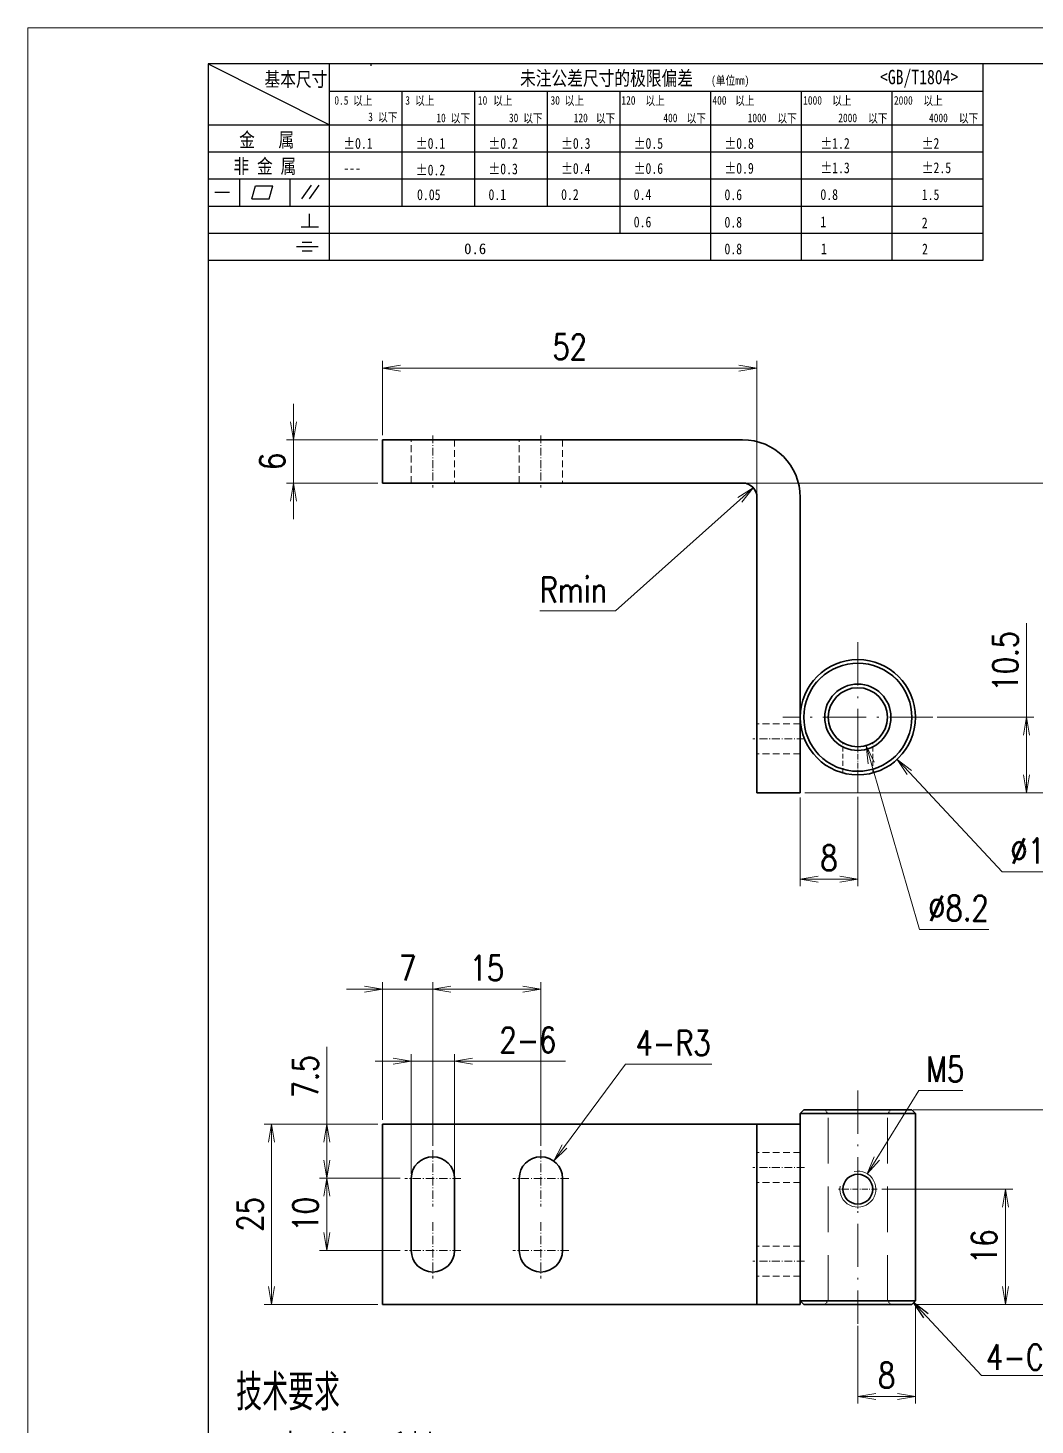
# Model space of a CAD drawing. Header units: millimetres. Extents: x 1333 to 66321, y -42879 to -5704.
# Drawn here: x 65402.5 to 65542.3, y -35473.6 to -35279.7 of the extents above; entities that cross this region are included whole.
import ezdxf

# ---------------------------------------------------------------- set-up
doc = ezdxf.new("R2010")
doc.units = ezdxf.units.MM
doc.header["$LTSCALE"] = 0.5
for name, pattern in [('AM_ISO02W050x2', [3.75, 3, -0.75]), ('AM_ISO08W050x2', [9, 6, -0.75, 1.5, -0.75]), ('DASHDOT', [18.5, 12, -3, 0.5, -3]), ('DASHED', [19.05, 12.7, -6.35])]:
    doc.linetypes.add(name, pattern=pattern)
for name, color, linetype, lineweight in [('中心线', 2, 'AM_ISO08W050x2', 18), ('图框', 7, 'Continuous', 18), ('标注线', 3, 'Continuous', 18), ('粗实线', 7, 'Continuous', 35), ('细实线', 3, 'Continuous', 18), ('虚线', 1, 'AM_ISO02W050x2', 18)]:
    doc.layers.add(name, color=color, linetype=linetype, lineweight=lineweight)
doc.layers.add('图\\M+19E79\\M+195B6\\M+18E9A', color=7, linetype='Continuous')
doc.layers.add('打印-禁用', color=7, linetype='Continuous', lineweight=15, plot=False)
doc.styles.add('DIM', font='romans.shx', dxfattribs={"width": 0.8, "bigfont": 'bigfont.shx'})
doc.styles.add('国标', font='simfang.ttf', dxfattribs={"width": 0.8})
doc.styles.add('机械长仿宋', font='gbenor.shx', dxfattribs={"height": 1, "bigfont": 'gbcbig.shx'})
doc.dimstyles.new('XR 1-1', dxfattribs={"dimtxt": 3.5, "dimasz": 2.5, "dimexe": 1, "dimexo": 0.625, "dimgap": 1.2, "dimtad": 1, "dimtoh": 1, "dimdsep": 46, "dimtxsty": 'DIM', "dimblk": 'OPEN', "dimcen": 0, "dimclrd": 8, "dimclre": 8, "dimclrt": 2, "dimazin": 2, "dimtfac": 0.5, "dimtmove": 0, "dimatfit": 3, "dimldrblk": 'OPEN', "dimfxl": 0, "dimtolj": 2, "dimlwd": 18, "dimlwe": 18, "dimarcsym": 0})
doc.dimstyles.new('XR 1-1$0', dxfattribs={"dimtxt": 3.5, "dimasz": 2.5, "dimexe": 1, "dimexo": 0.625, "dimgap": 1.2, "dimtad": 1, "dimzin": 9, "dimdsep": 46, "dimtxsty": 'DIM', "dimblk": 'OPEN', "dimcen": 0, "dimclrd": 8, "dimclre": 8, "dimclrt": 2, "dimazin": 2, "dimtfac": 0.5, "dimtmove": 0, "dimatfit": 3, "dimldrblk": 'OPEN', "dimfxl": 0, "dimtolj": 2, "dimlwd": 18, "dimlwe": 18, "dimarcsym": 0})
doc.dimstyles.new('XR 1-1$3', dxfattribs={"dimtxt": 3.5, "dimasz": 2.5, "dimexe": 1, "dimexo": 0.625, "dimgap": 1.2, "dimtad": 1, "dimtoh": 1, "dimdsep": 46, "dimtxsty": 'DIM', "dimblk": 'OPEN', "dimcen": 0, "dimclrd": 8, "dimclre": 8, "dimclrt": 2, "dimazin": 2, "dimtfac": 0.5, "dimtofl": 0, "dimtmove": 0, "dimatfit": 3, "dimldrblk": 'OPEN', "dimfxl": 0, "dimtolj": 2, "dimlwd": 18, "dimlwe": 18, "dimarcsym": 0})
doc.dimstyles.new('XR 1-1$4', dxfattribs={"dimtxt": 3.5, "dimasz": 2.5, "dimexe": 1, "dimexo": 0.625, "dimgap": 1.2, "dimtad": 1, "dimtoh": 1, "dimdsep": 46, "dimtxsty": 'DIM', "dimblk": 'OPEN', "dimcen": 0, "dimclrd": 8, "dimclre": 8, "dimclrt": 2, "dimazin": 2, "dimtfac": 0.5, "dimtofl": 0, "dimtmove": 0, "dimatfit": 3, "dimldrblk": 'OPEN', "dimfxl": 0, "dimtolj": 2, "dimlwd": 18, "dimlwe": 18, "dimarcsym": 0})

# ---------------------------------------------------------------- blocks, each defined once
blk = doc.blocks.new('GZDEH零件A4图框V01版')
at = {"layer": '图\\M+19E79\\M+195B6\\M+18E9A', "linetype": 'Continuous'}
for p, q in [((25, 292), (25, 13.5)), ((205, 292), (25, 292))]:
    blk.add_line(p, q, dxfattribs=at)
at = {"layer": '图\\M+19E79\\M+195B6\\M+18E9A', "color": 9}
for p, q in [((25, 292), (41.88, 283.54)), ((41.88, 264.79), (41.88, 292)), ((47.66, 291.75), (47.66, 292)), ((132.6, 264.79), (132.6, 292)), ((41.88, 288.22), (132.6, 288.22)), ((51.96, 272.29), (51.96, 288.22)), ((62.04, 272.29), (62.04, 288.22)), ((72.12, 272.29), (72.12, 288.22)), ((82.2, 268.54), (82.2, 288.22)), ((94.8, 264.79), (94.8, 288.22)), ((107.4, 264.79), (107.4, 288.22)), ((120, 264.79), (120, 288.22)), ((25, 283.54), (132.6, 283.54)), ((25, 279.79), (132.6, 279.79)), ((25, 276.04), (132.6, 276.04)), ((29.43, 272.34), (29.43, 276.04)), ((36.42, 272.34), (36.42, 276.04)), ((25.94, 274.19), (28, 274.19)), ((31.1, 273.3), (31.58, 275.09)), ((31.58, 275.09), (33.99, 275.09)), ((33.51, 273.3), (33.99, 275.09)), ((38.03, 273.3), (39.36, 275.16)), ((39.11, 273.3), (40.45, 275.16)), ((25, 272.29), (132.6, 272.29)), ((31.1, 273.3), (33.51, 273.3)), ((39.09, 269.41), (39.09, 271.18)), ((25, 268.54), (132.6, 268.54)), ((37.93, 269.41), (40.32, 269.41)), ((37.3, 266.69), (40.28, 266.69)), ((38.08, 267.29), (39.43, 267.29)), ((38.08, 266.09), (39.44, 266.09)), ((25, 264.79), (132.6, 264.79))]:
    blk.add_line(p, q, dxfattribs=at)
at = {"layer": '打印-禁用', "linetype": 'Continuous'}
for p, q in [((0, 297), (0, 0)), ((210, 297), (0, 297))]:
    blk.add_line(p, q, dxfattribs=at)
at = {"layer": '图\\M+19E79\\M+195B6\\M+18E9A', "color": 9, "style": '国标', "width": 0.8}
for s, height, p in [('基本尺寸', 2, (32.84, 288.88)), ('未注公差尺寸的极限偏差', 2, (68.32, 289.02)), ('<GB/T1804>', 2, (118.29, 289.19)), ('30', 1.2, (72.55, 286.35)), ('金   属', 2, (29.33, 280.48)), ('±0.1', 1.5, (43.78, 280.23)), ('±0.1', 1.5, (53.86, 280.23)), ('±0.2', 1.5, (63.94, 280.23)), ('±0.3', 1.5, (74.02, 280.23)), ('±0.5', 1.5, (84.1, 280.23)), ('±0.8', 1.5, (96.7, 280.23)), ('±1.2', 1.5, (110.02, 280.23)), ('±2', 1.5, (124.09, 280.23)), ('非 金 属', 2, (28.53, 276.82)), ('---', 1.5, (43.78, 276.81)), ('±0.2', 1.5, (53.86, 276.54)), ('±0.3', 1.5, (63.94, 276.69)), ('±0.4', 1.5, (74.02, 276.75)), ('±0.6', 1.5, (84.1, 276.75)), ('±0.9', 1.5, (96.7, 276.78)), ('±1.3', 1.5, (110.02, 276.84)), ('±2.5', 1.5, (124.09, 276.85)), ('0.1', 1.5, (63.94, 273.12)), ('0.2', 1.5, (74.02, 273.13)), ('0.4', 1.5, (84.1, 273.13)), ('0.6', 1.5, (96.7, 273.11)), ('0.8', 1.5, (110.02, 273.13)), ('1.5', 1.5, (124.09, 273.12)), ('0.6', 1.5, (84.1, 269.33)), ('0.8', 1.5, (96.7, 269.3)), ('1', 1.5, (110.02, 269.34)), ('2', 1.5, (124.09, 269.2)), ('0.8', 1.5, (96.7, 265.59)), ('1', 1.5, (110.1, 265.6)), ('2', 1.5, (124.13, 265.57))]:
    blk.add_text(s, height=height, dxfattribs=at).set_placement(p)
at = {"layer": '图\\M+19E79\\M+195B6\\M+18E9A', "color": 9, "lineweight": 15, "style": '国标', "width": 0.8}
for s, p in [('0.5', (42.54, 286.35)), ('以上', (45.15, 286.3)), ('3', (52.39, 286.35)), ('以上', (53.76, 286.3)), ('10', (62.47, 286.35)), ('以上', (64.6, 286.3)), ('以上', (74.53, 286.3)), ('120', (82.39, 286.35)), ('以上', (85.72, 286.3)), ('400', (95.03, 286.35)), ('以上', (98.19, 286.3)), ('1000', (107.63, 286.35)), ('以上', (111.67, 286.3)), ('2000', (120.23, 286.35)), ('以上', (124.31, 286.3)), ('3', (47.24, 284.06)), ('以下', (48.61, 284.01)), ('10', (56.7, 283.92)), ('以下', (58.69, 283.87)), ('30', (66.78, 283.92)), ('以下', (68.77, 283.87)), ('120', (75.77, 283.92)), ('以下', (78.85, 283.87)), ('400', (88.21, 283.92)), ('以下', (91.45, 283.87)), ('1000', (99.92, 283.92)), ('以下', (104.05, 283.87)), ('2000', (112.5, 283.92)), ('以下', (116.65, 283.87)), ('4000', (125.1, 283.92)), ('以下', (129.25, 283.87))]:
    blk.add_text(s, height=1.2, dxfattribs=at).set_placement(p)
at = {"layer": '图\\M+19E79\\M+195B6\\M+18E9A', "color": 9, "lineweight": 13, "style": '国标'}
blk.add_text('0.6', height=1.5, dxfattribs=at).set_placement((60.56, 265.61))
at = {"layer": '图\\M+19E79\\M+195B6\\M+18E9A', "color": 9, "lineweight": 15, "insert": (94.85, 290.31), "char_height": 1.2, "width": 8.7957, "attachment_point": 1, "style": '国标'}
blk.add_mtext('(单位mm)', dxfattribs=at)
at = {"layer": '图\\M+19E79\\M+195B6\\M+18E9A', "color": 9, "insert": (54.02, 273.09), "char_height": 1.5, "width": 5.1982, "attachment_point": 7, "style": '国标'}
blk.add_mtext('0.05', dxfattribs=at)
blk = doc.blocks.new('DEH A4')
at = {"layer": '图框'}
blk.add_blockref('GZDEH零件A4图框V01版', (0, 0), dxfattribs=at)
blk = doc.blocks.new('_Open')
at = {"color": 0, "linetype": 'ByBlock', "lineweight": -2}
for p, q in [((-1, 0.167), (0, 0)), ((-1, -0.167), (0, 0)), ((0, 0), (-1, 0))]:
    blk.add_line(p, q, dxfattribs=at)
blk = doc.blocks.new('*D436')
at = {"layer": 'Defpoints', "color": 0, "transparency": 16777216}
for p in [(65503.74, -35326.92), (65451.74, -35336.88), (65503.74, -35345.84)]:
    blk.add_point(p, dxfattribs=at)
at = {"layer": '标注线', "color": 8, "lineweight": 18, "transparency": 16777216}
for p, q in [((65451.74, -35336.25), (65451.74, -35325.92)), ((65503.74, -35345.21), (65503.74, -35325.92)), ((65454.24, -35326.92), (65501.24, -35326.92))]:
    blk.add_line(p, q, dxfattribs=at)
at = {"layer": '标注线', "color": 8, "lineweight": 18, "transparency": 16777216, "xscale": 2.5, "yscale": 2.5, "zscale": 2.5, "rotation": 180}
blk.add_blockref('_Open', (65451.74, -35326.92), dxfattribs=at)
at = {"layer": '标注线', "color": 8, "lineweight": 18, "transparency": 16777216, "xscale": 2.5, "yscale": 2.5, "zscale": 2.5}
blk.add_blockref('_Open', (65503.74, -35326.92), dxfattribs=at)
at = {"layer": '标注线', "color": 2, "transparency": 16777216, "insert": (65477.74, -35323.97), "char_height": 3.5, "attachment_point": 5, "style": 'DIM'}
blk.add_mtext('\\A2;52', dxfattribs=at)
blk = doc.blocks.new('*D437')
at = {"layer": 'Defpoints', "color": 0, "transparency": 16777216}
for p in [(65501.74, -35342.88), (65552.34, -35342.88), (65509.74, -35385.88)]:
    blk.add_point(p, dxfattribs=at)
at = {"layer": '标注线', "color": 8, "lineweight": 18, "transparency": 16777216}
for p, q in [((65502.37, -35342.88), (65553.34, -35342.88)), ((65552.34, -35383.38), (65552.34, -35345.38)), ((65510.37, -35385.88), (65553.34, -35385.88))]:
    blk.add_line(p, q, dxfattribs=at)
at = {"layer": '标注线', "color": 8, "lineweight": 18, "transparency": 16777216, "xscale": 2.5, "yscale": 2.5, "zscale": 2.5}
for p, rotation in [((65552.34, -35342.88), 90), ((65552.34, -35385.88), 270)]:
    blk.add_blockref('_Open', p, dxfattribs=dict(at, rotation=rotation))
at = {"layer": '标注线', "color": 2, "transparency": 16777216, "insert": (65549.39, -35364.38), "char_height": 3.5, "attachment_point": 5, "rotation": 90, "style": 'DIM'}
blk.add_mtext('\\A2;43', dxfattribs=at)
blk = doc.blocks.new('*D438')
at = {"layer": 'Defpoints', "color": 0, "transparency": 16777216}
for p in [(65509.74, -35385.88), (65517.74, -35385.78), (65517.74, -35397.85)]:
    blk.add_point(p, dxfattribs=at)
at = {"layer": '标注线', "color": 8, "lineweight": 18, "transparency": 16777216}
for p, q in [((65509.74, -35386.5), (65509.74, -35398.85)), ((65517.74, -35386.41), (65517.74, -35398.85)), ((65512.24, -35397.85), (65515.24, -35397.85))]:
    blk.add_line(p, q, dxfattribs=at)
at = {"layer": '标注线', "color": 8, "lineweight": 18, "transparency": 16777216, "xscale": 2.5, "yscale": 2.5, "zscale": 2.5, "rotation": 180}
blk.add_blockref('_Open', (65509.74, -35397.85), dxfattribs=at)
at = {"layer": '标注线', "color": 8, "lineweight": 18, "transparency": 16777216, "xscale": 2.5, "yscale": 2.5, "zscale": 2.5}
blk.add_blockref('_Open', (65517.74, -35397.85), dxfattribs=at)
at = {"layer": '标注线', "color": 2, "transparency": 16777216, "insert": (65513.74, -35394.9), "char_height": 3.5, "attachment_point": 5, "style": 'DIM'}
blk.add_mtext('\\A2;8', dxfattribs=at)
blk = doc.blocks.new('*D439')
at = {"layer": 'Defpoints', "color": 0, "transparency": 16777216}
for p in [(65528.14, -35375.38), (65541.17, -35375.38), (65509.74, -35385.88)]:
    blk.add_point(p, dxfattribs=at)
at = {"layer": '标注线', "color": 8, "lineweight": 18, "transparency": 16777216}
for p, q in [((65541.17, -35375.38), (65541.17, -35362.35)), ((65528.77, -35375.38), (65542.17, -35375.38)), ((65541.17, -35383.38), (65541.17, -35377.88)), ((65510.37, -35385.88), (65542.17, -35385.88))]:
    blk.add_line(p, q, dxfattribs=at)
at = {"layer": '标注线', "color": 8, "lineweight": 18, "transparency": 16777216, "xscale": 2.5, "yscale": 2.5, "zscale": 2.5}
for p, rotation in [((65541.17, -35375.38), 90), ((65541.17, -35385.88), 270)]:
    blk.add_blockref('_Open', p, dxfattribs=dict(at, rotation=rotation))
at = {"layer": '标注线', "color": 2, "transparency": 16777216, "insert": (65538.22, -35367.62), "char_height": 3.5, "attachment_point": 5, "rotation": 90, "style": 'DIM'}
blk.add_mtext('\\A2;10.5', dxfattribs=at)
blk = doc.blocks.new('*D440')
at = {"layer": 'Defpoints', "color": 0, "transparency": 16777216}
for p in [(65439.4, -35336.88), (65451.74, -35336.88), (65451.74, -35342.88)]:
    blk.add_point(p, dxfattribs=at)
at = {"layer": '标注线', "color": 8, "lineweight": 18, "transparency": 16777216}
for p, q in [((65439.4, -35334.38), (65439.4, -35331.88)), ((65451.12, -35336.88), (65438.4, -35336.88)), ((65439.4, -35342.88), (65439.4, -35336.88)), ((65451.12, -35342.88), (65438.4, -35342.88)), ((65439.4, -35345.38), (65439.4, -35347.88))]:
    blk.add_line(p, q, dxfattribs=at)
at = {"layer": '标注线', "color": 8, "lineweight": 18, "transparency": 16777216, "xscale": 2.5, "yscale": 2.5, "zscale": 2.5}
for p, rotation in [((65439.4, -35336.88), 270), ((65439.4, -35342.88), 90)]:
    blk.add_blockref('_Open', p, dxfattribs=dict(at, rotation=rotation))
at = {"layer": '标注线', "color": 2, "transparency": 16777216, "insert": (65436.45, -35339.88), "char_height": 3.5, "attachment_point": 5, "rotation": 90, "style": 'DIM'}
blk.add_mtext('\\A2;6', dxfattribs=at)
blk = doc.blocks.new('*D441')
at = {"layer": 'Defpoints', "color": 0, "transparency": 16777216}
for p in [(65501.74, -35344.88), (65503.23, -35343.55)]:
    blk.add_point(p, dxfattribs=at)
at = {"layer": '标注线', "color": 8, "lineweight": 18, "transparency": 16777216}
for p, q in [((65484.11, -35360.64), (65501.37, -35345.21)), ((65473.58, -35360.64), (65484.11, -35360.64))]:
    blk.add_line(p, q, dxfattribs=at)
at = {"layer": '标注线', "color": 8, "lineweight": 18, "transparency": 16777216, "xscale": 2.5, "yscale": 2.5, "zscale": 2.5, "rotation": 41.79717096075723}
blk.add_blockref('_Open', (65503.23, -35343.55), dxfattribs=at)
at = {"layer": '标注线', "color": 2, "transparency": 16777216, "insert": (65478.24, -35357.69), "char_height": 3.5, "attachment_point": 5, "style": 'DIM'}
blk.add_mtext('\\A2;{\\Fromans,bigfont|c134;Rmin}', dxfattribs=at)
blk = doc.blocks.new('*D442')
at = {"layer": 'Defpoints', "color": 0, "transparency": 16777216}
for p in [(65512.28, -35369.54), (65523.2, -35381.23)]:
    blk.add_point(p, dxfattribs=at)
at = {"layer": '标注线', "color": 8, "lineweight": 18, "transparency": 16777216}
for p, q in [((65537.79, -35396.86), (65524.91, -35383.06)), ((65546.06, -35396.86), (65537.79, -35396.86))]:
    blk.add_line(p, q, dxfattribs=at)
at = {"layer": '标注线', "color": 8, "lineweight": 18, "transparency": 16777216, "xscale": 2.5, "yscale": 2.5, "zscale": 2.5, "rotation": 133.0325691094538}
blk.add_blockref('_Open', (65523.2, -35381.23), dxfattribs=at)
at = {"layer": '标注线', "color": 2, "transparency": 16777216, "insert": (65542.52, -35393.91), "char_height": 3.5, "attachment_point": 5, "style": 'DIM'}
blk.add_mtext('\\A2;∅16', dxfattribs=at)
blk = doc.blocks.new('*D443')
at = {"layer": 'Defpoints', "color": 0, "transparency": 16777216}
for p in [(65516.6, -35371.45), (65518.89, -35379.32)]:
    blk.add_point(p, dxfattribs=at)
at = {"layer": '标注线', "color": 8, "lineweight": 18, "transparency": 16777216}
for p, q in [((65526.31, -35404.82), (65519.59, -35381.72)), ((65535.91, -35404.82), (65526.31, -35404.82))]:
    blk.add_line(p, q, dxfattribs=at)
at = {"layer": '标注线', "color": 8, "lineweight": 18, "transparency": 16777216, "xscale": 2.5, "yscale": 2.5, "zscale": 2.5, "rotation": 106.2313870607923}
blk.add_blockref('_Open', (65518.89, -35379.32), dxfattribs=at)
at = {"layer": '标注线', "color": 2, "transparency": 16777216, "insert": (65531.71, -35401.87), "char_height": 3.5, "attachment_point": 5, "style": 'DIM'}
blk.add_mtext('\\A2;∅8.2', dxfattribs=at)
blk = doc.blocks.new('*D444')
at = {"layer": 'Defpoints', "color": 0, "transparency": 16777216}
for p in [(65458.74, -35413.13), (65451.74, -35431.87), (65458.74, -35435.47)]:
    blk.add_point(p, dxfattribs=at)
at = {"layer": '标注线', "color": 8, "lineweight": 18, "transparency": 16777216}
for p, q in [((65449.24, -35413.13), (65446.74, -35413.13)), ((65451.74, -35431.25), (65451.74, -35412.13)), ((65451.74, -35413.13), (65458.74, -35413.13)), ((65458.74, -35434.85), (65458.74, -35412.13)), ((65461.24, -35413.13), (65463.74, -35413.13))]:
    blk.add_line(p, q, dxfattribs=at)
at = {"layer": '标注线', "color": 8, "lineweight": 18, "transparency": 16777216, "xscale": 2.5, "yscale": 2.5, "zscale": 2.5}
blk.add_blockref('_Open', (65451.74, -35413.13), dxfattribs=at)
at = {"layer": '标注线', "color": 8, "lineweight": 18, "transparency": 16777216, "xscale": 2.5, "yscale": 2.5, "zscale": 2.5, "rotation": 180}
blk.add_blockref('_Open', (65458.74, -35413.13), dxfattribs=at)
at = {"layer": '标注线', "color": 2, "transparency": 16777216, "insert": (65455.24, -35410.18), "char_height": 3.5, "attachment_point": 5, "style": 'DIM'}
blk.add_mtext('\\A2;7', dxfattribs=at)
blk = doc.blocks.new('*D445')
at = {"layer": 'Defpoints', "color": 0, "transparency": 16777216}
for p in [(65473.74, -35413.13), (65458.74, -35434.85), (65473.74, -35435.47)]:
    blk.add_point(p, dxfattribs=at)
at = {"layer": '标注线', "color": 8, "lineweight": 18, "transparency": 16777216}
for p, q in [((65458.74, -35434.22), (65458.74, -35412.13)), ((65461.24, -35413.13), (65471.24, -35413.13)), ((65473.74, -35434.85), (65473.74, -35412.13))]:
    blk.add_line(p, q, dxfattribs=at)
at = {"layer": '标注线', "color": 8, "lineweight": 18, "transparency": 16777216, "xscale": 2.5, "yscale": 2.5, "zscale": 2.5, "rotation": 180}
blk.add_blockref('_Open', (65458.74, -35413.13), dxfattribs=at)
at = {"layer": '标注线', "color": 8, "lineweight": 18, "transparency": 16777216, "xscale": 2.5, "yscale": 2.5, "zscale": 2.5}
blk.add_blockref('_Open', (65473.74, -35413.13), dxfattribs=at)
at = {"layer": '标注线', "color": 2, "transparency": 16777216, "insert": (65466.24, -35410.18), "char_height": 3.5, "attachment_point": 5, "style": 'DIM'}
blk.add_mtext('\\A2;15', dxfattribs=at)
blk = doc.blocks.new('*D446')
at = {"layer": 'Defpoints', "color": 0, "transparency": 16777216}
for p in [(65461.74, -35423.12), (65455.74, -35439.37), (65461.74, -35439.37)]:
    blk.add_point(p, dxfattribs=at)
at = {"layer": '标注线', "color": 8, "lineweight": 18, "transparency": 16777216}
for p, q in [((65455.74, -35438.75), (65455.74, -35422.12)), ((65461.74, -35438.75), (65461.74, -35422.12)), ((65453.24, -35423.12), (65450.74, -35423.12)), ((65455.74, -35423.12), (65461.74, -35423.12)), ((65464.24, -35423.12), (65477.14, -35423.12))]:
    blk.add_line(p, q, dxfattribs=at)
at = {"layer": '标注线', "color": 8, "lineweight": 18, "transparency": 16777216, "xscale": 2.5, "yscale": 2.5, "zscale": 2.5}
blk.add_blockref('_Open', (65455.74, -35423.12), dxfattribs=at)
at = {"layer": '标注线', "color": 8, "lineweight": 18, "transparency": 16777216, "xscale": 2.5, "yscale": 2.5, "zscale": 2.5, "rotation": 180}
blk.add_blockref('_Open', (65461.74, -35423.12), dxfattribs=at)
at = {"layer": '标注线', "color": 2, "transparency": 16777216, "insert": (65471.94, -35420.17), "char_height": 3.5, "attachment_point": 5, "style": 'DIM'}
blk.add_mtext('\\A2;{\\Fromans,bigfont|c134;2-}6', dxfattribs=at)
blk = doc.blocks.new('*D447')
at = {"layer": 'Defpoints', "color": 0, "transparency": 16777216}
for p in [(65436.34, -35431.87), (65451.74, -35431.87), (65451.74, -35456.87)]:
    blk.add_point(p, dxfattribs=at)
at = {"layer": '标注线', "color": 8, "lineweight": 18, "transparency": 16777216}
for p, q in [((65451.12, -35431.87), (65435.34, -35431.87)), ((65436.34, -35454.37), (65436.34, -35434.37)), ((65451.12, -35456.87), (65435.34, -35456.87))]:
    blk.add_line(p, q, dxfattribs=at)
at = {"layer": '标注线', "color": 8, "lineweight": 18, "transparency": 16777216, "xscale": 2.5, "yscale": 2.5, "zscale": 2.5}
for p, rotation in [((65436.34, -35431.87), 90), ((65436.34, -35456.87), 270)]:
    blk.add_blockref('_Open', p, dxfattribs=dict(at, rotation=rotation))
at = {"layer": '标注线', "color": 2, "transparency": 16777216, "insert": (65433.39, -35444.37), "char_height": 3.5, "attachment_point": 5, "rotation": 90, "style": 'DIM'}
blk.add_mtext('\\A2;25', dxfattribs=at)
blk = doc.blocks.new('*D448')
at = {"layer": 'Defpoints', "color": 0, "transparency": 16777216}
for p in [(65444.01, -35431.87), (65451.74, -35431.87), (65454.84, -35439.37)]:
    blk.add_point(p, dxfattribs=at)
at = {"layer": '标注线', "color": 8, "lineweight": 18, "transparency": 16777216}
for p, q in [((65444.01, -35431.87), (65444.01, -35421.11)), ((65451.12, -35431.87), (65443.01, -35431.87)), ((65444.01, -35436.87), (65444.01, -35434.37)), ((65454.22, -35439.37), (65443.01, -35439.37))]:
    blk.add_line(p, q, dxfattribs=at)
at = {"layer": '标注线', "color": 8, "lineweight": 18, "transparency": 16777216, "xscale": 2.5, "yscale": 2.5, "zscale": 2.5}
for p, rotation in [((65444.01, -35431.87), 90), ((65444.01, -35439.37), 270)]:
    blk.add_blockref('_Open', p, dxfattribs=dict(at, rotation=rotation))
at = {"layer": '标注线', "color": 2, "transparency": 16777216, "insert": (65441.06, -35425.24), "char_height": 3.5, "attachment_point": 5, "rotation": 90, "style": 'DIM'}
blk.add_mtext('\\A2;7.5', dxfattribs=at)
blk = doc.blocks.new('*D449')
at = {"layer": 'Defpoints', "color": 0, "transparency": 16777216}
for p in [(65444.01, -35439.37), (65454.84, -35439.37), (65454.84, -35449.37)]:
    blk.add_point(p, dxfattribs=at)
at = {"layer": '标注线', "color": 8, "lineweight": 18, "transparency": 16777216}
for p, q in [((65454.22, -35439.37), (65443.01, -35439.37)), ((65444.01, -35446.87), (65444.01, -35441.87)), ((65454.22, -35449.37), (65443.01, -35449.37))]:
    blk.add_line(p, q, dxfattribs=at)
at = {"layer": '标注线', "color": 8, "lineweight": 18, "transparency": 16777216, "xscale": 2.5, "yscale": 2.5, "zscale": 2.5}
for p, rotation in [((65444.01, -35439.37), 90), ((65444.01, -35449.37), 270)]:
    blk.add_blockref('_Open', p, dxfattribs=dict(at, rotation=rotation))
at = {"layer": '标注线', "color": 2, "transparency": 16777216, "insert": (65441.06, -35444.37), "char_height": 3.5, "attachment_point": 5, "rotation": 90, "style": 'DIM'}
blk.add_mtext('\\A2;10', dxfattribs=at)
blk = doc.blocks.new('*D450')
at = {"layer": 'Defpoints', "color": 0, "transparency": 16777216}
for p in [(65475.53, -35436.96), (65473.74, -35439.37)]:
    blk.add_point(p, dxfattribs=at)
at = {"layer": '标注线', "color": 8, "lineweight": 18, "transparency": 16777216}
for p, q in [((65485.49, -35423.54), (65477.02, -35434.96)), ((65497.49, -35423.54), (65485.49, -35423.54))]:
    blk.add_line(p, q, dxfattribs=at)
at = {"layer": '标注线', "color": 8, "lineweight": 18, "transparency": 16777216, "xscale": 2.5, "yscale": 2.5, "zscale": 2.5, "rotation": 233.4406495159621}
blk.add_blockref('_Open', (65475.53, -35436.96), dxfattribs=at)
at = {"layer": '标注线', "color": 2, "transparency": 16777216, "insert": (65492.09, -35420.59), "char_height": 3.5, "attachment_point": 5, "style": 'DIM'}
blk.add_mtext('\\A2;{\\Fromans,bigfont|c134;4-}R3', dxfattribs=at)
blk = doc.blocks.new('*D454')
at = {"layer": 'Defpoints', "color": 0, "transparency": 16777216}
for p in [(65524.78, -35429.88), (65552.86, -35429.88), (65525.24, -35456.88)]:
    blk.add_point(p, dxfattribs=at)
at = {"layer": '标注线', "color": 8, "lineweight": 18, "transparency": 16777216}
for p, q in [((65525.41, -35429.88), (65553.86, -35429.88)), ((65552.86, -35454.38), (65552.86, -35432.38)), ((65525.87, -35456.88), (65553.86, -35456.88))]:
    blk.add_line(p, q, dxfattribs=at)
at = {"layer": '标注线', "color": 8, "lineweight": 18, "transparency": 16777216, "xscale": 2.5, "yscale": 2.5, "zscale": 2.5}
for p, rotation in [((65552.86, -35429.88), 90), ((65552.86, -35456.88), 270)]:
    blk.add_blockref('_Open', p, dxfattribs=dict(at, rotation=rotation))
at = {"layer": '标注线', "color": 2, "transparency": 16777216, "insert": (65549.91, -35443.38), "char_height": 3.5, "attachment_point": 5, "rotation": 90, "style": 'DIM'}
blk.add_mtext('\\A2;27', dxfattribs=at)
blk = doc.blocks.new('*D455')
at = {"layer": 'Defpoints', "color": 0, "transparency": 16777216}
for p in [(65520.43, -35440.87), (65538.24, -35440.87), (65525.24, -35456.88)]:
    blk.add_point(p, dxfattribs=at)
at = {"layer": '标注线', "color": 8, "lineweight": 18, "transparency": 16777216}
for p, q in [((65521.06, -35440.87), (65539.24, -35440.87)), ((65538.24, -35454.38), (65538.24, -35443.37)), ((65525.87, -35456.88), (65539.24, -35456.88))]:
    blk.add_line(p, q, dxfattribs=at)
at = {"layer": '标注线', "color": 8, "lineweight": 18, "transparency": 16777216, "xscale": 2.5, "yscale": 2.5, "zscale": 2.5}
for p, rotation in [((65538.24, -35440.87), 90), ((65538.24, -35456.88), 270)]:
    blk.add_blockref('_Open', p, dxfattribs=dict(at, rotation=rotation))
at = {"layer": '标注线', "color": 2, "transparency": 16777216, "insert": (65535.29, -35448.87), "char_height": 3.5, "attachment_point": 5, "rotation": 90, "style": 'DIM'}
blk.add_mtext('\\A2;16', dxfattribs=at)
blk = doc.blocks.new('*D456')
at = {"layer": 'Defpoints', "color": 0, "transparency": 16777216}
for p in [(65525.74, -35456.38), (65517.74, -35459.22), (65517.74, -35469.64)]:
    blk.add_point(p, dxfattribs=at)
at = {"layer": '标注线', "color": 8, "lineweight": 18, "transparency": 16777216}
for p, q in [((65525.74, -35457), (65525.74, -35470.64)), ((65517.74, -35459.85), (65517.74, -35470.64)), ((65523.24, -35469.64), (65520.24, -35469.64))]:
    blk.add_line(p, q, dxfattribs=at)
at = {"layer": '标注线', "color": 8, "lineweight": 18, "transparency": 16777216, "xscale": 2.5, "yscale": 2.5, "zscale": 2.5, "rotation": 180}
blk.add_blockref('_Open', (65517.74, -35469.64), dxfattribs=at)
at = {"layer": '标注线', "color": 8, "lineweight": 18, "transparency": 16777216, "xscale": 2.5, "yscale": 2.5, "zscale": 2.5}
blk.add_blockref('_Open', (65525.74, -35469.64), dxfattribs=at)
at = {"layer": '标注线', "color": 2, "transparency": 16777216, "insert": (65521.74, -35466.69), "char_height": 3.5, "attachment_point": 5, "style": 'DIM'}
blk.add_mtext('\\A2;8', dxfattribs=at)
blk = doc.blocks.new('*D457')
at = {"layer": 'Defpoints', "color": 0, "transparency": 16777216}
for p in [(65519.06, -35438.75), (65516.43, -35443)]:
    blk.add_point(p, dxfattribs=at)
at = {"layer": '标注线', "color": 8, "lineweight": 18, "transparency": 16777216}
for p, q in [((65526.2, -35427.18), (65520.37, -35436.62)), ((65532.33, -35427.18), (65526.2, -35427.18))]:
    blk.add_line(p, q, dxfattribs=at)
at = {"layer": '标注线', "color": 8, "lineweight": 18, "transparency": 16777216, "xscale": 2.5, "yscale": 2.5, "zscale": 2.5, "rotation": 238.3096957610783}
blk.add_blockref('_Open', (65519.06, -35438.75), dxfattribs=at)
at = {"layer": '标注线', "color": 2, "transparency": 16777216, "insert": (65529.87, -35424.23), "char_height": 3.5, "attachment_point": 5, "style": 'DIM'}
blk.add_mtext('\\A2;{\\Fromans,bigfont|c134;M5}', dxfattribs=at)

msp = doc.modelspace()

# ---------------------------------------------------------------- linework, layer by layer
at = {"layer": '中心线', "linetype": 'DASHDOT', "ltscale": 0.180016}
for p, q in [((65458.743, -35336.279), (65458.743, -35343.48)), ((65473.743, -35336.279), (65473.743, -35343.48))]:
    msp.add_line(p, q, dxfattribs=at)
at = {"layer": '中心线', "linetype": 'DASHDOT'}
for p, q in [((65517.743, -35364.984), (65517.743, -35385.784)), ((65528.143, -35375.383), (65507.343, -35375.383)), ((65517.743, -35427.175), (65517.743, -35459.575))]:
    msp.add_line(p, q, dxfattribs=at)
at = {"layer": '中心线', "linetype": 'DASHDOT', "ltscale": 0.180017}
for p, q in [((65510.343, -35378.379), (65503.143, -35378.379)), ((65510.343, -35437.875), (65503.143, -35437.875)), ((65510.343, -35450.875), (65503.143, -35450.875))]:
    msp.add_line(p, q, dxfattribs=at)
at = {"layer": '中心线', "linetype": 'DASHDOT', "ltscale": 0.127846}
msp.add_line((65517.743, -35383.748), (65517.743, -35378.634), dxfattribs=at)
at = {"layer": '中心线', "linetype": 'DASHDOT', "ltscale": 0.195}
for p, q in [((65458.743, -35435.475), (65458.743, -35443.275)), ((65473.743, -35435.475), (65473.743, -35443.275)), ((65458.743, -35445.475), (65458.743, -35453.275)), ((65473.743, -35445.475), (65473.743, -35453.275))]:
    msp.add_line(p, q, dxfattribs=at)
at = {"layer": '中心线', "linetype": 'DASHDOT', "ltscale": 0.134355}
msp.add_line((65517.743, -35438.188), (65517.743, -35443.562), dxfattribs=at)
at = {"layer": '中心线', "linetype": 'DASHDOT', "ltscale": 0.194995}
for p, q in [((65462.643, -35439.375), (65454.843, -35439.375)), ((65477.643, -35439.375), (65469.843, -35439.375)), ((65462.643, -35449.375), (65454.843, -35449.375)), ((65477.643, -35449.375), (65469.843, -35449.375))]:
    msp.add_line(p, q, dxfattribs=at)
at = {"layer": '中心线', "linetype": 'DASHDOT', "ltscale": 0.134351}
msp.add_line((65520.43, -35440.875), (65515.056, -35440.875), dxfattribs=at)
at = {"layer": '粗实线'}
for p, q in [((65501.743, -35336.879), (65451.743, -35336.879)), ((65501.743, -35342.879), (65451.743, -35342.879)), ((65503.743, -35344.879), (65503.743, -35385.879)), ((65509.743, -35385.879), (65509.743, -35344.879)), ((65509.743, -35430.375), (65509.743, -35456.375)), ((65525.743, -35430.375), (65525.743, -35456.375)), ((65501.743, -35431.875), (65451.743, -35431.875)), ((65451.743, -35456.875), (65451.743, -35431.875)), ((65503.743, -35456.875), (65503.743, -35431.875)), ((65509.743, -35456.875), (65509.743, -35431.875)), ((65501.743, -35456.875), (65451.743, -35456.875))]:
    msp.add_line(p, q, dxfattribs=at)
at = {"layer": '粗实线', "ltscale": 0.15}
for p, q in [((65451.743, -35336.879), (65451.743, -35342.879)), ((65503.743, -35385.879), (65509.743, -35385.879)), ((65503.743, -35431.875), (65509.743, -35431.875)), ((65503.743, -35456.875), (65509.743, -35456.875))]:
    msp.add_line(p, q, dxfattribs=at)
at = {"layer": '粗实线', "ltscale": 0.017678}
for p, q in [((65510.243, -35429.875), (65509.743, -35430.375)), ((65525.243, -35429.875), (65525.743, -35430.375)), ((65510.243, -35456.875), (65509.743, -35456.375)), ((65525.243, -35456.875), (65525.743, -35456.375))]:
    msp.add_line(p, q, dxfattribs=at)
at = {"layer": '粗实线', "ltscale": 0.104115}
for p, q in [((65509.743, -35430.375), (65513.908, -35430.375)), ((65509.743, -35456.375), (65513.908, -35456.375))]:
    msp.add_line(p, q, dxfattribs=at)
at = {"layer": '粗实线', "ltscale": 0.097607}
msp.add_line((65514.148, -35429.875), (65510.243, -35429.875), dxfattribs=at)
at = {"layer": '粗实线', "ltscale": 0.271402}
msp.add_line((65524.764, -35430.375), (65513.908, -35430.375), dxfattribs=at)
at = {"layer": '粗实线', "ltscale": 0.254439}
msp.add_line((65524.325, -35429.875), (65514.148, -35429.875), dxfattribs=at)
at = {"layer": '粗实线', "ltscale": 0.022953}
msp.add_line((65525.243, -35429.875), (65524.325, -35429.875), dxfattribs=at)
at = {"layer": '粗实线', "ltscale": 0.024483}
msp.add_line((65524.764, -35430.375), (65525.743, -35430.375), dxfattribs=at)
at = {"layer": '粗实线', "ltscale": 0.05}
for p, q in [((65501.743, -35431.875), (65503.743, -35431.875)), ((65501.743, -35456.875), (65503.743, -35456.875))]:
    msp.add_line(p, q, dxfattribs=at)
at = {"layer": '粗实线', "ltscale": 0.25}
for p, q in [((65455.743, -35449.375), (65455.743, -35439.375)), ((65461.743, -35439.375), (65461.743, -35449.375)), ((65470.743, -35449.375), (65470.743, -35439.375)), ((65476.743, -35439.375), (65476.743, -35449.375))]:
    msp.add_line(p, q, dxfattribs=at)
at = {"layer": '粗实线', "ltscale": 0.097608}
msp.add_line((65510.243, -35456.875), (65514.148, -35456.875), dxfattribs=at)
at = {"layer": '粗实线', "ltscale": 0.295885}
msp.add_line((65513.908, -35456.375), (65525.743, -35456.375), dxfattribs=at)
at = {"layer": '粗实线', "ltscale": 0.277392}
msp.add_line((65514.148, -35456.875), (65525.243, -35456.875), dxfattribs=at)
at = {"layer": '粗实线'}
for centre, radius in [((65517.743, -35375.383), 8), ((65517.743, -35375.383), 4.6), ((65517.743, -35375.383), 4.1), ((65517.743, -35440.875), 2.067)]:
    msp.add_circle(centre, radius, dxfattribs=at)
for centre, radius, start, end in [((65501.743, -35344.879), 8, 0, 90), ((65501.743, -35344.879), 2, 360, 90), ((65517.743, -35375.384), 7.5, 241.35594, 241.34557), ((65458.743, -35439.375), 3, 0, 180), ((65473.743, -35439.375), 3, 0, 180), ((65458.743, -35449.375), 3, 180, 360), ((65473.743, -35449.375), 3, 180, 360)]:
    msp.add_arc(centre, radius, start, end, dxfattribs=at)
at = {"layer": '细实线'}
msp.add_arc((65517.743, -35440.875), 2.5, 170.8448, 101.51912, dxfattribs=at)
at = {"layer": '虚线', "linetype": 'DASHED', "ltscale": 0.15}
for p, q in [((65455.743, -35342.879), (65455.743, -35336.879)), ((65461.743, -35336.879), (65461.743, -35342.879)), ((65470.743, -35342.879), (65470.743, -35336.879)), ((65476.743, -35336.879), (65476.743, -35342.879)), ((65509.743, -35376.312), (65503.743, -35376.312)), ((65509.743, -35376.312), (65503.743, -35376.312)), ((65509.743, -35380.446), (65503.743, -35380.446)), ((65509.743, -35380.446), (65503.743, -35380.446)), ((65509.743, -35435.808), (65503.743, -35435.808)), ((65509.743, -35439.942), (65503.743, -35439.942)), ((65509.743, -35448.808), (65503.743, -35448.808)), ((65509.743, -35452.942), (65503.743, -35452.942))]:
    msp.add_line(p, q, dxfattribs=at)
at = {"layer": '虚线', "linetype": 'DASHED', "ltscale": 0.104686}
msp.add_line((65515.676, -35383.112), (65515.676, -35378.924), dxfattribs=at)
at = {"layer": '虚线', "linetype": 'DASHED', "ltscale": 0.104687}
msp.add_line((65519.81, -35383.112), (65519.81, -35378.924), dxfattribs=at)
at = {"layer": '虚线', "linetype": 'DASHED', "ltscale": 0.024483}
msp.add_line((65509.743, -35430.375), (65510.723, -35430.375), dxfattribs=at)
at = {"layer": '虚线', "linetype": 'DASHED', "ltscale": 0.271402}
msp.add_line((65510.723, -35430.375), (65521.579, -35430.375), dxfattribs=at)
at = {"layer": '虚线', "linetype": 'DASHED', "ltscale": 0.017678}
for p, q in [((65513.643, -35430.375), (65513.143, -35429.875)), ((65521.843, -35430.375), (65522.343, -35429.875)), ((65513.643, -35456.375), (65513.143, -35456.875)), ((65521.843, -35456.375), (65522.343, -35456.875))]:
    msp.add_line(p, q, dxfattribs=at)
at = {"layer": '虚线', "linetype": 'DASHED', "ltscale": 0.053357}
for p, q in [((65515.778, -35430.375), (65513.643, -35430.375)), ((65519.709, -35430.375), (65521.843, -35430.375))]:
    msp.add_line(p, q, dxfattribs=at)
at = {"layer": '虚线', "linetype": 'DASHED'}
for p, q in [((65513.643, -35456.375), (65513.643, -35430.375)), ((65521.843, -35456.375), (65521.843, -35430.375))]:
    msp.add_line(p, q, dxfattribs=at)
at = {"layer": '虚线', "linetype": 'DASHED', "ltscale": 0.139093}
for p, q in [((65519.709, -35430.375), (65514.145, -35430.375)), ((65521.341, -35430.375), (65515.778, -35430.375))]:
    msp.add_line(p, q, dxfattribs=at)
at = {"layer": '虚线', "linetype": 'DASHED', "ltscale": 0.104115}
for p, q in [((65521.579, -35430.375), (65525.743, -35430.375)), ((65521.579, -35456.375), (65525.743, -35456.375))]:
    msp.add_line(p, q, dxfattribs=at)
at = {"layer": '虚线', "linetype": 'DASHED', "ltscale": 0.295885}
msp.add_line((65509.743, -35456.375), (65521.579, -35456.375), dxfattribs=at)
at = {"layer": '虚线', "linetype": 'DASHED', "ltscale": 0.192452}
for p, q in [((65513.643, -35456.375), (65521.341, -35456.375)), ((65514.145, -35456.375), (65521.843, -35456.375))]:
    msp.add_line(p, q, dxfattribs=at)
at = {"layer": '虚线', "linetype": 'DASHED'}
for radius in [7.5, 4.6]:
    msp.add_circle((65517.743, -35375.383), radius, dxfattribs=at)

# ---------------------------------------------------------------- block references
at = {"layer": '图框'}
msp.add_blockref('DEH A4', (65402.525, -35576.727), dxfattribs=at)

# ---------------------------------------------------------------- texts
at = {"layer": '标注线', "insert": (65535.538, -35462.435), "char_height": 3.5, "width": 6.37054, "attachment_point": 1, "style": 'DIM'}
msp.add_mtext('{\\Fromans,bigfont|c134;\\C2;4-\\Fromans,bigfont|c128;C0.5}', dxfattribs=at)
at = {"layer": '标注线', "color": 2, "insert": (65431.438, -35513.296), "char_height": 5, "width": 114.82461, "attachment_point": 7, "style": '机械长仿宋'}
msp.add_mtext('\\A2;技术要求\\P1、去飞边、毛刺；\\P2、棱边、孔口倒角C0.5；\\P3、未注通孔表面粗糙度Ra12.5，\\P未注螺纹表面粗糙度Ra6.3。\\P{\\A0;4、\\C3; \\C2;非安装面打钢印。}', dxfattribs=at)

# ---------------------------------------------------------------- dimensions: what is measured, and where the dimension line sits
at = {"layer": '标注线'}
for base, p1, p2, picture, middle in [((65503.743, -35326.916), (65451.743, -35336.879), (65503.743, -35345.836), '*D436', (65477.743, -35323.966)), ((65517.743, -35397.847), (65509.743, -35385.879), (65517.743, -35385.784), '*D438', (65513.743, -35394.897)), ((65458.743, -35413.128), (65451.743, -35431.875), (65458.743, -35435.475), '*D444', (65455.243, -35410.178)), ((65473.743, -35413.128), (65458.743, -35434.85), (65473.743, -35435.475), '*D445', (65466.243, -35410.178)), ((65517.743, -35469.642), (65525.743, -35456.375), (65517.743, -35459.224), '*D456', (65521.743, -35466.692))]:
    dim = msp.add_linear_dim(base=base, p1=p1, p2=p2, dimstyle='XR 1-1$0', dxfattribs=at)
    dim.commit()
    dim.dimension.update_dxf_attribs({"geometry": picture, "text_midpoint": middle})
for base, p1, p2, picture, middle in [((65439.396, -35336.879), (65451.743, -35342.879), (65451.743, -35336.879), '*D440', (65436.446, -35339.879)), ((65552.337, -35342.879), (65509.743, -35385.879), (65501.743, -35342.879), '*D437', (65549.387, -35364.379)), ((65541.173, -35375.383), (65509.743, -35385.879), (65528.143, -35375.383), '*D439', (65538.223, -35367.617)), ((65444.013, -35431.875), (65454.843, -35439.375), (65451.743, -35431.875), '*D448', (65441.063, -35425.241)), ((65552.855, -35429.875), (65525.243, -35456.875), (65524.784, -35429.875), '*D454', (65549.905, -35443.375)), ((65436.336, -35431.875), (65451.743, -35456.875), (65451.743, -35431.875), '*D447', (65433.386, -35444.375)), ((65444.013, -35439.375), (65454.843, -35449.375), (65454.843, -35439.375), '*D449', (65441.063, -35444.375)), ((65538.245, -35440.875), (65525.243, -35456.875), (65520.43, -35440.875), '*D455', (65535.295, -35448.875))]:
    dim = msp.add_linear_dim(base=base, p1=p1, p2=p2, angle=90, dimstyle='XR 1-1$0', dxfattribs=at)
    dim.commit()
    dim.dimension.update_dxf_attribs({"geometry": picture, "text_midpoint": middle})
dim = msp.add_radius_dim(center=(65501.743, -35344.879), mpoint=(65503.234, -35343.546), text='{\\Fromans,bigfont|c134;Rmin}', dimstyle='XR 1-1$4', override={"dimtmove": 1}, dxfattribs=at)
dim.commit()
dim.dimension.update_dxf_attribs({"geometry": '*D441', "text_midpoint": (65484.111, -35360.643), "dimtype": 164})
for p1, p2, picture, middle in [((65512.284, -35369.536), (65523.203, -35381.231), '*D442', (65542.522, -35396.855)), ((65516.597, -35371.447), (65518.889, -35379.32), '*D443', (65531.713, -35404.819))]:
    dim = msp.add_diameter_dim_2p(p1=p1, p2=p2, dimstyle='XR 1-1$3', dxfattribs=at)
    dim.commit()
    dim.dimension.update_dxf_attribs({"geometry": picture, "text_midpoint": middle, "dimtype": 163})
dim = msp.add_linear_dim(base=(65461.743, -35423.123), p1=(65455.743, -35439.375), p2=(65461.743, -35439.375), text='{\\Fromans,bigfont|c134;2-}<>', dimstyle='XR 1-1$0', dxfattribs=at)
dim.commit()
dim.dimension.update_dxf_attribs({"geometry": '*D446', "text_midpoint": (65471.943, -35420.173)})
dim = msp.add_radius_dim(center=(65473.743, -35439.375), mpoint=(65475.53, -35436.965), text='{\\Fromans,bigfont|c134;4-}<>', dimstyle='XR 1-1$4', dxfattribs=at)
dim.commit()
dim.dimension.update_dxf_attribs({"geometry": '*D450', "text_midpoint": (65492.089, -35423.536), "dimtype": 164})
dim = msp.add_diameter_dim_2p(p1=(65516.43, -35443.002), p2=(65519.057, -35438.747), text='{\\Fromans,bigfont|c134;M5}', dimstyle='XR 1-1$3', dxfattribs=at)
dim.commit()
dim.dimension.update_dxf_attribs({"geometry": '*D457', "text_midpoint": (65529.867, -35427.177), "dimtype": 163})

# ---------------------------------------------------------------- leaders
msp.add_leader([(65525.493, -35456.625), (65534.9, -35466.747), (65551.026, -35466.747)], dimstyle='XR 1-1', override={"dimtoh": 0, "dimzin": 9, "dimtxsty": 'DIM'}, dxfattribs=at)

doc.saveas('drawing.dxf')
